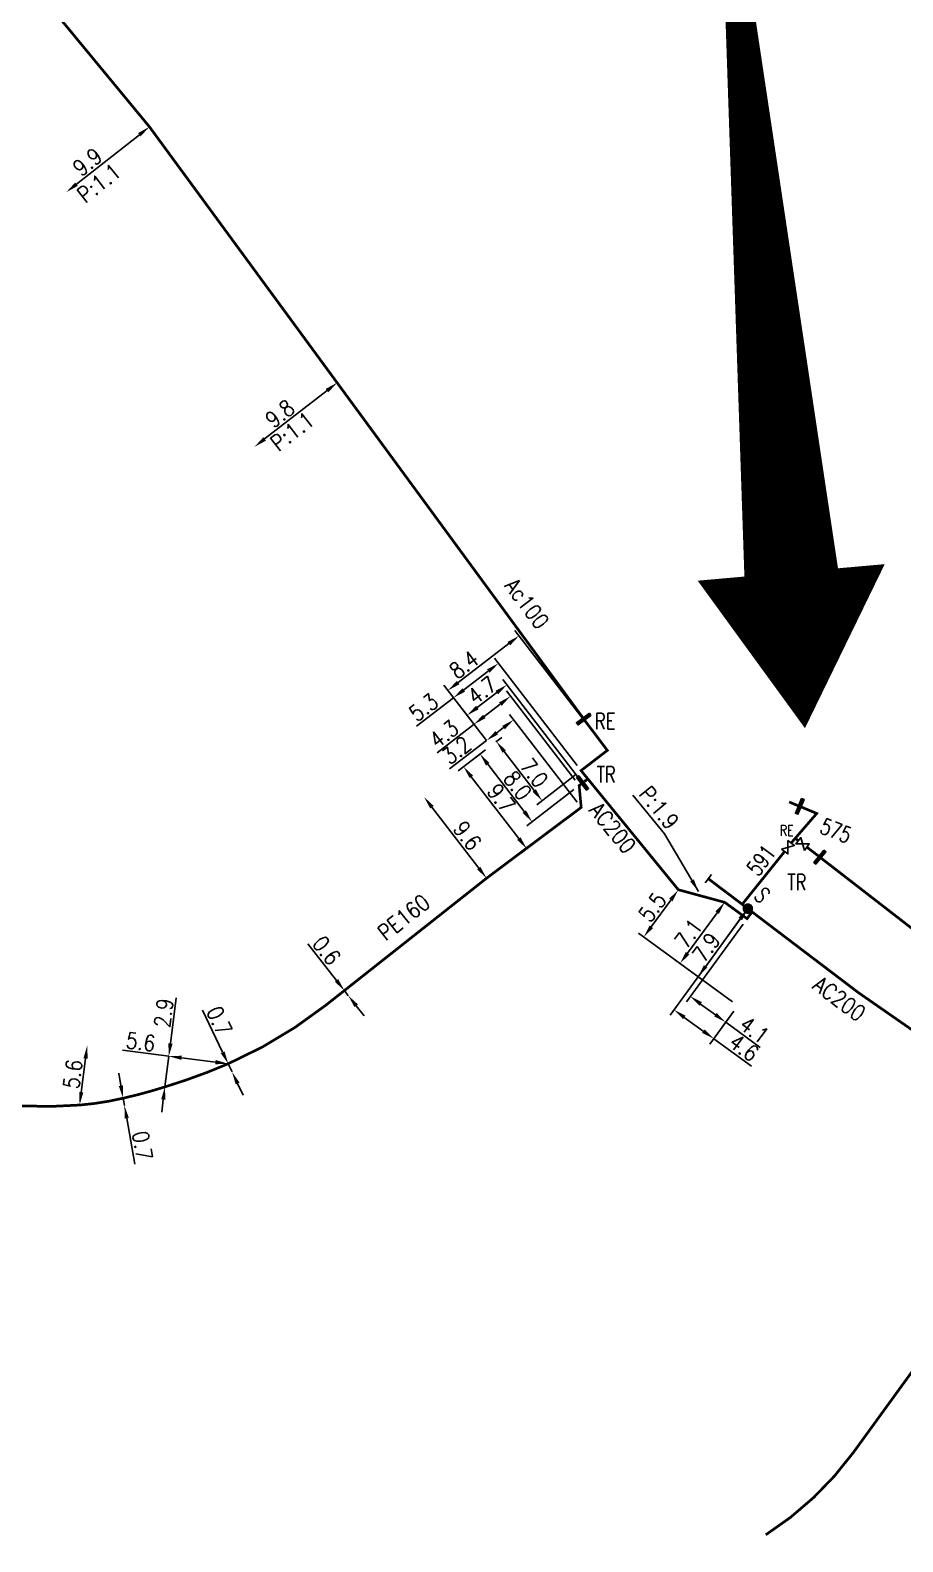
# Model space of a CAD drawing. Header units: millimetres. Extents: x 138988 to 140002, y 128990 to 130001.
# Drawn here: x 139755.8 to 139837.6, y 128999.3 to 129141 of the extents above; entities that cross this region are included whole.
import ezdxf
from ezdxf.enums import TextEntityAlignment as Align

# ---------------------------------------------------------------- set-up
doc = ezdxf.new("R2010")
doc.units = ezdxf.units.MM
doc.header["$PDMODE"] = 34
doc.linetypes.add('L_25_AP', pattern=[2000, 1000, 1000])
doc.linetypes.add('L_25_PE', pattern=[2000, 1000, 1000])
doc.layers.get('0').update_dxf_attribs({"linetype": 'CONTINUOUS'})
doc.layers.get('Defpoints').update_dxf_attribs({"linetype": 'CONTINUOUS'})
for name, color, linetype in [('L_150', 1, 'CONTINUOUS'), ('L_300', 7, 'CONTINUOUS'), ('L_340', 7, 'CONTINUOUS'), ('L_900', 7, 'CONTINUOUS')]:
    doc.layers.add(name, color=color, linetype=linetype)
doc.styles.add('G_ROMANS', font='ROMANS.SHX', dxfattribs={"width": 0.75})
doc.styles.get("Standard").update_dxf_attribs({"font": 'romans.shx', "width": 0.85})
doc.dimstyles.get("Standard").update_dxf_attribs({"dimtxt": 1.5, "dimasz": 1.2, "dimexe": 0.625, "dimexo": 0.625, "dimgap": 0.25, "dimtad": 1, "dimdec": 1, "dimzin": 0, "dimdsep": 46, "dimtxsty": 'Standard', "dimcen": -0.5, "dimadec": 0, "dimazin": 0, "dimtfac": 1, "dimtdec": 1, "dimtmove": 0, "dimatfit": 3, "dimfxl": 0, "dimtolj": 1, "dimtzin": 0, "dimarcsym": 0})

# ---------------------------------------------------------------- blocks, each defined once
blk = doc.blocks.new('*D149')
at = {"layer": 'Defpoints', "color": 0, "linetype": 'Continuous', "transparency": 16777216}
for p in [(139784.58, 129107.98), (139776.84, 129101.97), (139776.84, 129101.97)]:
    blk.add_point(p, dxfattribs=at)
at = {"layer": 'L_150', "color": 0, "linetype": 'Continuous', "lineweight": -2, "transparency": 16777216}
blk.add_line((139783.64, 129107.24), (139777.79, 129102.71), dxfattribs=at)
at = {"layer": 'L_150', "color": 0, "linetype": 'Continuous', "transparency": 16777216}
for points in [[(139783.51, 129107.4), (139783.76, 129107.08), (139784.58, 129107.98)], [(139777.67, 129102.87), (139777.91, 129102.55), (139776.84, 129101.97)]]:
    blk.add_solid(points, dxfattribs=at)
at = {"layer": 'L_150', "color": 0, "linetype": 'Continuous', "transparency": 16777216, "insert": (139779.22, 129105.08), "char_height": 1.5, "attachment_point": 5, "rotation": 37.794}
blk.add_mtext('\\A1;9.8', dxfattribs=at)
blk = doc.blocks.new('*D150')
at = {"layer": 'Defpoints', "color": 0, "linetype": 'Continuous', "transparency": 16777216}
for p in [(139767, 129131.97), (139759.22, 129125.84), (139759.22, 129125.84)]:
    blk.add_point(p, dxfattribs=at)
at = {"layer": 'L_150', "color": 0, "linetype": 'Continuous', "lineweight": -2, "transparency": 16777216}
blk.add_line((139766.06, 129131.22), (139760.17, 129126.59), dxfattribs=at)
at = {"layer": 'L_150', "color": 0, "linetype": 'Continuous', "transparency": 16777216}
for points in [[(139765.94, 129131.38), (139766.18, 129131.07), (139767, 129131.97)], [(139760.04, 129126.74), (139760.29, 129126.43), (139759.22, 129125.84)]]:
    blk.add_solid(points, dxfattribs=at)
at = {"layer": 'L_150', "color": 0, "linetype": 'Continuous', "transparency": 16777216, "insert": (139761.2, 129128.67), "char_height": 1.5, "attachment_point": 5, "rotation": 38.1904}
blk.add_mtext('\\A1;9.9', dxfattribs=at)
blk = doc.blocks.new('L_340_20')
at = {"linetype": 'Continuous'}
blk.add_hatch(color=0, dxfattribs=at).paths.add_polyline_path([(0.125, 0.75), (-0.125, 0.75), (-0.125, -0.75), (0.125, -0.75)])
at = {"color": 0, "linetype": 'Continuous'}
blk.add_lwpolyline([(-0.125, 0.75), (0.125, 0.75), (0.125, -0.75), (-0.125, -0.75)], close=True, dxfattribs=at)
at = {"color": 0, "linetype": 'Continuous', "width": 0.75}
for tag, height, flags, p in [('RE', 1.5, 8, (0, 3)), ('DEF_LEG', 1.2, 3, (0, -5)), ('DEF_COUP', 1.2, 3, (0, -7.5)), ('DEF_TYPE', 1.2, 3, (0, -10))]:
    blk.add_attdef(tag, text='', height=height, dxfattribs=dict(at, flags=flags)).set_placement(p, align=Align.MIDDLE)
blk = doc.blocks.new('L_300_11')
at = {"color": 0, "linetype": 'Continuous', "const_width": 0.497, "flags": 128}
blk.add_lwpolyline([(-0.25, 0, 1), (0.25, 0, 1)], format="xyb", close=True, dxfattribs=at)
at = {"color": 0, "linetype": 'Continuous', "style": 'G_ROMANS', "width": 0.75}
blk.add_text('S', height=1.5, dxfattribs=at).set_placement((0, 1.85), align=Align.MIDDLE)
at = {"color": 0, "linetype": 'Continuous', "width": 0.75, "flags": 3}
for tag, p in [('DEF_LEG', (0, -5)), ('DEF_COUP', (0, -7.5)), ('DEF_TYPE', (0, -10))]:
    blk.add_attdef(tag, text='', height=1.2, dxfattribs=at).set_placement(p, align=Align.MIDDLE)
blk = doc.blocks.new('L_300_03')
at = {"color": 0, "linetype": 'Continuous', "flags": 128}
blk.add_lwpolyline([(-1, 0.75), (1, -0.75), (1, 0.75), (-1, -0.75), (-1, 0.75)], dxfattribs=at)
at = {"color": 0, "linetype": 'Continuous', "width": 0.75}
blk.add_attdef('NUM', text='', height=1.5, dxfattribs=at).set_placement((0, 2.1), align=Align.MIDDLE_CENTER)
at = {"color": 0, "linetype": 'Continuous', "width": 0.75, "flags": 3}
for tag, p in [('DEF_LEG', (0, -5)), ('DEF_COUP', (0, -7.5)), ('DEF_TYPE', (0, -10))]:
    blk.add_attdef(tag, text='', height=1.2, dxfattribs=at).set_placement(p, align=Align.MIDDLE)
blk = doc.blocks.new('L_340_19')
at = {"linetype": 'Continuous'}
blk.add_hatch(color=0, dxfattribs=at).paths.add_polyline_path([(0.125, 0.75), (-0.125, 0.75), (-0.125, -0.75), (0.125, -0.75)])
at = {"color": 0, "linetype": 'Continuous'}
blk.add_lwpolyline([(-0.125, 0.75), (0.125, 0.75), (0.125, -0.75), (-0.125, -0.75)], close=True, dxfattribs=at)
at = {"color": 0, "linetype": 'Continuous', "width": 0.75}
for tag, height, flags, p in [('TR', 1.5, 8, (0, 3)), ('DEF_LEG', 1.2, 3, (0, -5)), ('DEF_COUP', 1.2, 3, (0, -7.5)), ('DEF_TYPE', 1.2, 3, (0, -10))]:
    blk.add_attdef(tag, text='', height=height, dxfattribs=dict(at, flags=flags)).set_placement(p, align=Align.MIDDLE)
blk = doc.blocks.new('*D853')
at = {"layer": 'Defpoints', "color": 0, "linetype": 'Continuous', "transparency": 16777216}
for p in [(139761.17, 129045.84), (139761.17, 129045.84), (139760.46, 129040.28)]:
    blk.add_point(p, dxfattribs=at)
at = {"layer": 'L_150', "color": 0, "linetype": 'Continuous', "lineweight": -2, "transparency": 16777216}
blk.add_line((139760.62, 129041.47), (139761.02, 129044.64), dxfattribs=at)
at = {"layer": 'L_150', "color": 0, "linetype": 'Continuous', "transparency": 16777216}
for points in [[(139760.82, 129044.67), (139761.22, 129044.62), (139761.17, 129045.84)], [(139760.42, 129041.5), (139760.81, 129041.45), (139760.46, 129040.28)]]:
    blk.add_solid(points, dxfattribs=at)
at = {"layer": 'L_150', "color": 0, "linetype": 'Continuous', "transparency": 16777216, "insert": (139759.83, 129043.18), "char_height": 1.5, "attachment_point": 5, "rotation": 82.7151}
blk.add_mtext('\\A1;5.6', dxfattribs=at)
blk = doc.blocks.new('*D855')
at = {"layer": 'Defpoints', "color": 0, "linetype": 'Continuous', "transparency": 16777216}
for p in [(139768.82, 129044.86), (139768.82, 129044.86), (139774.38, 129044.15)]:
    blk.add_point(p, dxfattribs=at)
at = {"layer": 'L_150', "color": 0, "linetype": 'Continuous', "lineweight": -2, "transparency": 16777216}
for p, q in [((139768.82, 129044.86), (139764.48, 129045.41)), ((139773.19, 129044.3), (139770.01, 129044.7))]:
    blk.add_line(p, q, dxfattribs=at)
at = {"layer": 'L_150', "color": 0, "linetype": 'Continuous', "transparency": 16777216}
for points in [[(139770.04, 129044.9), (139769.99, 129044.51), (139768.82, 129044.86)], [(139773.21, 129044.5), (139773.16, 129044.1), (139774.38, 129044.15)]]:
    blk.add_solid(points, dxfattribs=at)
at = {"layer": 'L_150', "color": 0, "linetype": 'Continuous', "transparency": 16777216, "insert": (139766.18, 129046.2), "char_height": 1.5, "attachment_point": 5, "rotation": 352.7128}
blk.add_mtext('\\A1;5.6', dxfattribs=at)
blk = doc.blocks.new('*D856')
at = {"layer": 'Defpoints', "color": 0, "linetype": 'Continuous', "transparency": 16777216}
for p in [(139774.38, 129044.15), (139774.38, 129044.15), (139774.74, 129043.38)]:
    blk.add_point(p, dxfattribs=at)
at = {"layer": 'L_150', "color": 0, "linetype": 'Continuous', "lineweight": -2, "transparency": 16777216}
for p, q in [((139773.86, 129045.23), (139771.96, 129049.17)), ((139774.74, 129043.38), (139774.38, 129044.15)), ((139775.26, 129042.3), (139775.78, 129041.22))]:
    blk.add_line(p, q, dxfattribs=at)
at = {"layer": 'L_150', "color": 0, "linetype": 'Continuous', "transparency": 16777216}
for points in [[(139774.04, 129045.31), (139773.68, 129045.14), (139774.38, 129044.15)], [(139775.44, 129042.39), (139775.08, 129042.21), (139774.74, 129043.38)]]:
    blk.add_solid(points, dxfattribs=at)
at = {"layer": 'L_150', "color": 0, "linetype": 'Continuous', "transparency": 16777216, "insert": (139773.55, 129048.17), "char_height": 1.5, "attachment_point": 5, "rotation": 295.6568}
blk.add_mtext('\\A1;0.7', dxfattribs=at)
blk = doc.blocks.new('*D857')
at = {"layer": 'Defpoints', "color": 0, "linetype": 'Continuous', "transparency": 16777216}
for p in [(139785.26, 129051.01), (139785.63, 129050.53), (139785.63, 129050.53)]:
    blk.add_point(p, dxfattribs=at)
at = {"layer": 'L_150', "color": 0, "linetype": 'Continuous', "lineweight": -2, "transparency": 16777216}
for p, q in [((139784.52, 129051.95), (139781.84, 129055.4)), ((139785.63, 129050.53), (139785.26, 129051.01)), ((139786.37, 129049.59), (139787.11, 129048.64))]:
    blk.add_line(p, q, dxfattribs=at)
at = {"layer": 'L_150', "color": 0, "linetype": 'Continuous', "transparency": 16777216}
for points in [[(139784.68, 129052.08), (139784.37, 129051.83), (139785.26, 129051.01)], [(139786.53, 129049.71), (139786.21, 129049.46), (139785.63, 129050.53)]]:
    blk.add_solid(points, dxfattribs=at)
at = {"layer": 'L_150', "color": 0, "linetype": 'Continuous', "transparency": 16777216, "insert": (139783.6, 129054.77), "char_height": 1.5, "attachment_point": 5, "rotation": 307.9287}
blk.add_mtext('\\A1;0.6', dxfattribs=at)
blk = doc.blocks.new('*D858')
at = {"layer": 'Defpoints', "color": 0, "linetype": 'Continuous', "transparency": 16777216}
for p in [(139792.73, 129069.15), (139792.73, 129069.15), (139798.58, 129061.54)]:
    blk.add_point(p, dxfattribs=at)
at = {"layer": 'L_150', "color": 0, "linetype": 'Continuous', "lineweight": -2, "transparency": 16777216}
blk.add_line((139797.85, 129062.49), (139793.46, 129068.2), dxfattribs=at)
at = {"layer": 'L_150', "color": 0, "linetype": 'Continuous', "transparency": 16777216}
for points in [[(139793.62, 129068.32), (139793.3, 129068.08), (139792.73, 129069.15)], [(139798, 129062.61), (139797.69, 129062.37), (139798.58, 129061.54)]]:
    blk.add_solid(points, dxfattribs=at)
at = {"layer": 'L_150', "color": 0, "linetype": 'Continuous', "transparency": 16777216, "insert": (139796.78, 129065.52), "char_height": 1.5, "attachment_point": 5, "rotation": 307.5574}
blk.add_mtext('\\A1;9.6', dxfattribs=at)
blk = doc.blocks.new('*D859')
at = {"layer": 'Defpoints', "color": 0, "linetype": 'Continuous', "transparency": 16777216}
for p in [(139822.98, 129057.75), (139822.11, 129049.59), (139820.98, 129048.04)]:
    blk.add_point(p, dxfattribs=at)
at = {"layer": 'L_150', "color": 0, "linetype": 'Continuous', "lineweight": -2, "transparency": 16777216}
for p, q in [((139822.61, 129057.24), (139817.3, 129049.96)), ((139818.63, 129049.75), (139820.01, 129048.75)), ((139821.74, 129049.09), (139820.61, 129047.54)), ((139820.98, 129048.04), (139824.21, 129045.68))]:
    blk.add_line(p, q, dxfattribs=at)
at = {"layer": 'L_150', "color": 0, "linetype": 'Continuous', "transparency": 16777216}
for points in [[(139818.75, 129049.92), (139818.52, 129049.59), (139817.67, 129050.46)], [(139820.13, 129048.91), (139819.89, 129048.59), (139820.98, 129048.04)]]:
    blk.add_solid(points, dxfattribs=at)
at = {"layer": 'L_150', "color": 0, "linetype": 'Continuous', "transparency": 16777216, "insert": (139823.67, 129047.32), "char_height": 1.5, "attachment_point": 5, "rotation": 323.8871}
blk.add_mtext('\\A1;4.1', dxfattribs=at)
blk = doc.blocks.new('*D860')
at = {"layer": 'Defpoints', "color": 0, "linetype": 'Continuous', "transparency": 16777216}
for p in [(139823.05, 129058.69), (139822.11, 129049.59), (139819.85, 129046.5)]:
    blk.add_point(p, dxfattribs=at)
at = {"layer": 'L_150', "color": 0, "linetype": 'Continuous', "lineweight": -2, "transparency": 16777216}
for p, q in [((139822.68, 129058.18), (139815.76, 129048.7)), ((139821.74, 129049.09), (139819.48, 129045.99)), ((139817.1, 129048.5), (139818.88, 129047.2)), ((139819.85, 129046.5), (139823.38, 129043.92))]:
    blk.add_line(p, q, dxfattribs=at)
at = {"layer": 'L_150', "color": 0, "linetype": 'Continuous', "transparency": 16777216}
for points in [[(139817.22, 129048.66), (139816.98, 129048.34), (139816.13, 129049.21)], [(139819, 129047.37), (139818.76, 129047.04), (139819.85, 129046.5)]]:
    blk.add_solid(points, dxfattribs=at)
at = {"layer": 'L_150', "color": 0, "linetype": 'Continuous', "transparency": 16777216, "insert": (139822.69, 129045.66), "char_height": 1.5, "attachment_point": 5, "rotation": 323.8871}
blk.add_mtext('\\A1;4.6', dxfattribs=at)
blk = doc.blocks.new('*D861')
at = {"layer": 'Defpoints', "color": 0, "linetype": 'Continuous', "transparency": 16777216}
for p in [(139820.88, 129059.28), (139816.7, 129053.54), (139822.11, 129049.59)]:
    blk.add_point(p, dxfattribs=at)
at = {"layer": 'L_150', "color": 0, "linetype": 'Continuous', "lineweight": -2, "transparency": 16777216}
for p, q in [((139820.17, 129058.31), (139817.4, 129054.51)), ((139821.6, 129049.96), (139816.19, 129053.91))]:
    blk.add_line(p, q, dxfattribs=at)
at = {"layer": 'L_150', "color": 0, "linetype": 'Continuous', "transparency": 16777216}
for points in [[(139820.01, 129058.43), (139820.33, 129058.19), (139820.88, 129059.28)], [(139817.24, 129054.63), (139817.56, 129054.39), (139816.7, 129053.54)]]:
    blk.add_solid(points, dxfattribs=at)
at = {"layer": 'L_150', "color": 0, "linetype": 'Continuous', "transparency": 16777216, "insert": (139817.51, 129056.35), "char_height": 1.5, "attachment_point": 5, "rotation": 53.8871}
blk.add_mtext('\\A1;7.1', dxfattribs=at)
blk = doc.blocks.new('*D862')
at = {"layer": 'Defpoints', "color": 0, "linetype": 'Continuous', "transparency": 16777216}
for p in [(139816.54, 129060.46), (139813.3, 129056.02), (139822.11, 129049.59)]:
    blk.add_point(p, dxfattribs=at)
at = {"layer": 'L_150', "color": 0, "linetype": 'Continuous', "lineweight": -2, "transparency": 16777216}
for p, q in [((139815.84, 129059.49), (139814.01, 129056.99)), ((139821.6, 129049.96), (139812.8, 129056.39))]:
    blk.add_line(p, q, dxfattribs=at)
at = {"layer": 'L_150', "color": 0, "linetype": 'Continuous', "transparency": 16777216}
for points in [[(139815.68, 129059.61), (139816, 129059.37), (139816.54, 129060.46)], [(139813.85, 129057.11), (139814.17, 129056.87), (139813.3, 129056.02)]]:
    blk.add_solid(points, dxfattribs=at)
at = {"layer": 'L_150', "color": 0, "linetype": 'Continuous', "transparency": 16777216, "insert": (139814.11, 129058.82), "char_height": 1.5, "attachment_point": 5, "rotation": 53.8871}
blk.add_mtext('\\A1;5.5', dxfattribs=at)
blk = doc.blocks.new('*D863')
at = {"layer": 'Defpoints', "color": 0, "linetype": 'Continuous', "transparency": 16777216}
for p in [(139823.05, 129058.69), (139818.39, 129052.31), (139822.11, 129049.59)]:
    blk.add_point(p, dxfattribs=at)
at = {"layer": 'L_150', "color": 0, "linetype": 'Continuous', "lineweight": -2, "transparency": 16777216}
for p, q in [((139822.34, 129057.72), (139819.1, 129053.27)), ((139821.6, 129049.96), (139817.89, 129052.67))]:
    blk.add_line(p, q, dxfattribs=at)
at = {"layer": 'L_150', "color": 0, "linetype": 'Continuous', "transparency": 16777216}
for points in [[(139822.18, 129057.84), (139822.5, 129057.6), (139823.05, 129058.69)], [(139818.94, 129053.39), (139819.26, 129053.16), (139818.39, 129052.31)]]:
    blk.add_solid(points, dxfattribs=at)
at = {"layer": 'L_150', "color": 0, "linetype": 'Continuous', "transparency": 16777216, "insert": (139819.16, 129055.05), "char_height": 1.5, "attachment_point": 5, "rotation": 53.8871}
blk.add_mtext('\\A1;7.9', dxfattribs=at)
blk = doc.blocks.new('*D864')
at = {"layer": 'Defpoints', "color": 0, "linetype": 'Continuous', "transparency": 16777216}
for p in [(139795.49, 129078.46), (139798.96, 129073.94), (139807.43, 129071.63)]:
    blk.add_point(p, dxfattribs=at)
at = {"layer": 'L_150', "color": 0, "linetype": 'Continuous', "lineweight": -2, "transparency": 16777216}
for p, q in [((139807.05, 129072.12), (139799.31, 129082.18)), ((139798.74, 129080.95), (139796.45, 129079.19)), ((139798.58, 129074.44), (139795.11, 129078.95)), ((139795.49, 129078.46), (139792.03, 129075.79))]:
    blk.add_line(p, q, dxfattribs=at)
at = {"layer": 'L_150', "color": 0, "linetype": 'Continuous', "transparency": 16777216}
for points in [[(139798.62, 129081.11), (139798.87, 129080.8), (139799.7, 129081.69)], [(139796.32, 129079.35), (139796.57, 129079.03), (139795.49, 129078.46)]]:
    blk.add_solid(points, dxfattribs=at)
at = {"layer": 'L_150', "color": 0, "linetype": 'Continuous', "transparency": 16777216, "insert": (139792.68, 129077.55), "char_height": 1.5, "attachment_point": 5, "rotation": 37.5574}
blk.add_mtext('\\A1;5.3', dxfattribs=at)
blk = doc.blocks.new('*D865')
at = {"layer": 'Defpoints', "color": 0, "linetype": 'Continuous', "transparency": 16777216}
for p in [(139798.96, 129073.94), (139799.5, 129074.36), (139807.43, 129071.63)]:
    blk.add_point(p, dxfattribs=at)
at = {"layer": 'L_150', "color": 0, "linetype": 'Continuous', "lineweight": -2, "transparency": 16777216}
for p, q in [((139799.46, 129074.33), (139800, 129074.74)), ((139803.04, 129069.76), (139800.24, 129073.41)), ((139806.94, 129071.25), (139803.28, 129068.43))]:
    blk.add_line(p, q, dxfattribs=at)
at = {"layer": 'L_150', "color": 0, "linetype": 'Continuous', "transparency": 16777216}
for points in [[(139800.39, 129073.53), (139800.08, 129073.29), (139799.5, 129074.36)], [(139803.2, 129069.88), (139802.88, 129069.64), (139803.77, 129068.81)]]:
    blk.add_solid(points, dxfattribs=at)
at = {"layer": 'L_150', "color": 0, "linetype": 'Continuous', "transparency": 16777216, "insert": (139803.03, 129071.41), "char_height": 1.5, "attachment_point": 5, "rotation": 307.5574}
blk.add_mtext('\\A1;7.0', dxfattribs=at)
blk = doc.blocks.new('*D866')
at = {"layer": 'Defpoints', "color": 0, "linetype": 'Continuous', "transparency": 16777216}
for p in [(139798.96, 129073.94), (139796.42, 129071.99), (139804.88, 129066.26)]:
    blk.add_point(p, dxfattribs=at)
at = {"layer": 'L_150', "color": 0, "linetype": 'Continuous', "lineweight": -2, "transparency": 16777216}
for p, q in [((139798.47, 129073.56), (139795.93, 129071.61)), ((139801.6, 129065.25), (139797.15, 129071.04)), ((139804.38, 129065.87), (139801.84, 129063.92))]:
    blk.add_line(p, q, dxfattribs=at)
at = {"layer": 'L_150', "color": 0, "linetype": 'Continuous', "transparency": 16777216}
for points in [[(139797.31, 129071.16), (139797, 129070.92), (139796.42, 129071.99)], [(139801.76, 129065.38), (139801.45, 129065.13), (139802.34, 129064.3)]]:
    blk.add_solid(points, dxfattribs=at)
at = {"layer": 'L_150', "color": 0, "linetype": 'Continuous', "transparency": 16777216, "insert": (139799.95, 129069.04), "char_height": 1.5, "attachment_point": 5, "rotation": 307.5574}
blk.add_mtext('\\A1;9.7', dxfattribs=at)
blk = doc.blocks.new('*D867')
at = {"layer": 'Defpoints', "color": 0, "linetype": 'Continuous', "transparency": 16777216}
for p in [(139794.96, 129079.14), (139798.96, 129073.94), (139809.89, 129073.52)]:
    blk.add_point(p, dxfattribs=at)
at = {"layer": 'L_150', "color": 0, "linetype": 'Continuous', "lineweight": -2, "transparency": 16777216}
for p, q in [((139809.51, 129074.01), (139801.24, 129084.76)), ((139800.67, 129083.53), (139795.92, 129079.88)), ((139798.58, 129074.44), (139794.58, 129079.64))]:
    blk.add_line(p, q, dxfattribs=at)
at = {"layer": 'L_150', "color": 0, "linetype": 'Continuous', "transparency": 16777216}
for points in [[(139800.55, 129083.69), (139800.79, 129083.37), (139801.62, 129084.26)], [(139795.79, 129080.03), (139796.04, 129079.72), (139794.96, 129079.14)]]:
    blk.add_solid(points, dxfattribs=at)
at = {"layer": 'L_150', "color": 0, "linetype": 'Continuous', "transparency": 16777216, "insert": (139796.46, 129081.55), "char_height": 1.5, "attachment_point": 5, "rotation": 37.5574}
blk.add_mtext('\\A1;8.4', dxfattribs=at)
blk = doc.blocks.new('*D868')
at = {"layer": 'Defpoints', "color": 0, "linetype": 'Continuous', "transparency": 16777216}
for p in [(139796.76, 129076.81), (139798.96, 129073.94), (139807.57, 129070.47)]:
    blk.add_point(p, dxfattribs=at)
at = {"layer": 'L_340', "color": 0, "linetype": 'Continuous', "lineweight": -2, "transparency": 16777216}
for p, q in [((139799.54, 129078.94), (139797.71, 129077.54)), ((139807.18, 129070.96), (139800.11, 129080.17)), ((139798.58, 129074.44), (139796.38, 129077.3))]:
    blk.add_line(p, q, dxfattribs=at)
at = {"layer": 'L_340', "color": 0, "linetype": 'Continuous', "transparency": 16777216}
for points in [[(139799.41, 129079.1), (139799.66, 129078.78), (139800.49, 129079.67)], [(139797.59, 129077.7), (139797.84, 129077.38), (139796.76, 129076.81)]]:
    blk.add_solid(points, dxfattribs=at)
at = {"layer": 'L_340', "color": 0, "linetype": 'Continuous', "transparency": 16777216, "insert": (139798.17, 129079.15), "char_height": 1.5, "attachment_point": 5, "rotation": 37.5574}
blk.add_mtext('\\A1;4.7', dxfattribs=at)
blk = doc.blocks.new('*D869')
at = {"layer": 'Defpoints', "color": 0, "linetype": 'Continuous', "transparency": 16777216}
for p in [(139797.41, 129075.97), (139798.96, 129073.94), (139807.25, 129070.22)]:
    blk.add_point(p, dxfattribs=at)
at = {"layer": 'L_150', "color": 0, "linetype": 'Continuous', "lineweight": -2, "transparency": 16777216}
for p, q in [((139806.87, 129070.72), (139800.43, 129079.09)), ((139799.86, 129077.86), (139798.36, 129076.7)), ((139798.58, 129074.44), (139797.02, 129076.47)), ((139797.41, 129075.97), (139793.94, 129073.3))]:
    blk.add_line(p, q, dxfattribs=at)
at = {"layer": 'L_150', "color": 0, "linetype": 'Continuous', "transparency": 16777216}
for points in [[(139799.74, 129078.02), (139799.99, 129077.7), (139800.81, 129078.59)], [(139798.24, 129076.86), (139798.48, 129076.54), (139797.41, 129075.97)]]:
    blk.add_solid(points, dxfattribs=at)
at = {"layer": 'L_150', "color": 0, "linetype": 'Continuous', "transparency": 16777216, "insert": (139794.59, 129075.06), "char_height": 1.5, "attachment_point": 5, "rotation": 37.5574}
blk.add_mtext('\\A1;4.3', dxfattribs=at)
blk = doc.blocks.new('*D870')
at = {"layer": 'Defpoints', "color": 0, "linetype": 'Continuous', "transparency": 16777216}
for p in [(139798.58, 129074.44), (139798.96, 129073.94), (139807.44, 129068.17)]:
    blk.add_point(p, dxfattribs=at)
at = {"layer": 'L_150', "color": 0, "linetype": 'Continuous', "lineweight": -2, "transparency": 16777216}
for p, q in [((139807.06, 129068.67), (139800.74, 129076.89)), ((139798.58, 129074.44), (139798.2, 129074.94)), ((139800.17, 129075.66), (139799.53, 129075.17)), ((139798.58, 129074.44), (139795.12, 129071.78))]:
    blk.add_line(p, q, dxfattribs=at)
at = {"layer": 'L_150', "color": 0, "linetype": 'Continuous', "transparency": 16777216}
for points in [[(139800.05, 129075.82), (139800.29, 129075.5), (139801.12, 129076.39)], [(139799.41, 129075.33), (139799.65, 129075.01), (139798.58, 129074.44)]]:
    blk.add_solid(points, dxfattribs=at)
at = {"layer": 'L_150', "color": 0, "linetype": 'Continuous', "transparency": 16777216, "insert": (139795.76, 129073.54), "char_height": 1.5, "attachment_point": 5, "rotation": 37.5574}
blk.add_mtext('\\A1;3.2', dxfattribs=at)
blk = doc.blocks.new('*D871')
at = {"layer": 'Defpoints', "color": 0, "linetype": 'Continuous', "transparency": 16777216}
for p in [(139797.96, 129073.18), (139798.96, 129073.94), (139807.25, 129070.22)]:
    blk.add_point(p, dxfattribs=at)
at = {"layer": 'L_150', "color": 0, "linetype": 'Continuous', "lineweight": -2, "transparency": 16777216}
for p, q in [((139798.47, 129073.56), (139797.47, 129072.79)), ((139802.11, 129067.78), (139798.69, 129072.22)), ((139806.75, 129069.84), (139802.34, 129066.45))]:
    blk.add_line(p, q, dxfattribs=at)
at = {"layer": 'L_150', "color": 0, "linetype": 'Continuous', "transparency": 16777216}
for points in [[(139798.85, 129072.35), (139798.53, 129072.1), (139797.96, 129073.18)], [(139802.27, 129067.91), (139801.95, 129067.66), (139802.84, 129066.83)]]:
    blk.add_solid(points, dxfattribs=at)
at = {"layer": 'L_150', "color": 0, "linetype": 'Continuous', "transparency": 16777216, "insert": (139801.49, 129070.23), "char_height": 1.5, "attachment_point": 5, "rotation": 307.5574}
blk.add_mtext('\\A1;8.0', dxfattribs=at)
blk = doc.blocks.new('L_340_07')
at = {"color": 0, "linetype": 'Continuous', "const_width": 0.25, "flags": 128}
blk.add_lwpolyline([(0, 0), (1.25, 0)], dxfattribs=at)
at = {"color": 0, "linetype": 'Continuous', "flags": 128}
blk.add_lwpolyline([(1.25, -0.5), (1.25, 0.5)], dxfattribs=at)
at = {"color": 0, "linetype": 'Continuous', "style": 'G_ROMANS', "width": 0.75, "flags": 3}
for tag, p in [('DEF_LEG', (0.72, -3.47)), ('DEF_COUP', (0.72, -5.97)), ('DEF_TYPE', (0.72, -8.47))]:
    blk.add_attdef(tag, text='', height=1.2, dxfattribs=at).set_placement(p, align=Align.MIDDLE)
blk = doc.blocks.new('*D872')
at = {"layer": 'Defpoints', "color": 0, "linetype": 'Continuous', "transparency": 16777216}
for p in [(139768.82, 129044.86), (139768.82, 129044.86), (139768.45, 129041.98)]:
    blk.add_point(p, dxfattribs=at)
at = {"layer": 'L_150', "color": 0, "linetype": 'Continuous', "lineweight": -2, "transparency": 16777216}
for p, q in [((139768.97, 129046.05), (139769.52, 129050.32)), ((139768.45, 129041.98), (139768.82, 129044.86)), ((139768.3, 129040.79), (139768.15, 129039.6))]:
    blk.add_line(p, q, dxfattribs=at)
at = {"layer": 'L_150', "color": 0, "linetype": 'Continuous', "transparency": 16777216}
for points in [[(139768.77, 129046.07), (139769.17, 129046.02), (139768.82, 129044.86)], [(139768.1, 129040.82), (139768.5, 129040.76), (139768.45, 129041.98)]]:
    blk.add_solid(points, dxfattribs=at)
at = {"layer": 'L_150', "color": 0, "linetype": 'Continuous', "transparency": 16777216, "insert": (139768.33, 129048.91), "char_height": 1.5, "attachment_point": 5, "rotation": 82.7158}
blk.add_mtext('\\A1;2.9', dxfattribs=at)
blk = doc.blocks.new('*D873')
at = {"layer": 'Defpoints', "color": 0, "linetype": 'Continuous', "transparency": 16777216}
for p in [(139764.54, 129040.92), (139764.66, 129040.23), (139764.66, 129040.23)]:
    blk.add_point(p, dxfattribs=at)
at = {"layer": 'L_150', "color": 0, "linetype": 'Continuous', "lineweight": -2, "transparency": 16777216}
for p, q in [((139764.33, 129042.1), (139764.12, 129043.28)), ((139764.54, 129040.92), (139764.66, 129040.23)), ((139764.88, 129039.05), (139765.64, 129034.74))]:
    blk.add_line(p, q, dxfattribs=at)
at = {"layer": 'L_150', "color": 0, "linetype": 'Continuous', "transparency": 16777216}
for points in [[(139764.53, 129042.13), (139764.13, 129042.06), (139764.54, 129040.92)], [(139765.07, 129039.08), (139764.68, 129039.01), (139764.66, 129040.23)]]:
    blk.add_solid(points, dxfattribs=at)
at = {"layer": 'L_150', "color": 0, "linetype": 'Continuous', "transparency": 16777216, "insert": (139766.35, 129036.48), "char_height": 1.5, "attachment_point": 5, "rotation": 280.1374}
blk.add_mtext('\\A1;0.7', dxfattribs=at)

msp = doc.modelspace()

# ---------------------------------------------------------------- linework, layer by layer
at = {"layer": 'L_150', "linetype": 'L_25_AP', "const_width": 0.25, "flags": 128}
msp.add_lwpolyline([(139656.63, 129259.06), (139658.11, 129257.49), (139672.27, 129242.53), (139692.55, 129220.34), (139694.31, 129218.42), (139714.85, 129195.57), (139714.85, 129195.57), (139714.85, 129195.57), (139716.06, 129193.82), (139716.74, 129192.83), (139725.05, 129180.15), (139728.02, 129176.39, 0.414214), (139728.37, 129176.35), (139730.41, 129177.96, -0.414214), (139730.76, 129177.91), (139732.34, 129175.91), (139732.34, 129175.91), (139740.06, 129164.63), (139767, 129131.97), (139784.58, 129107.98), (139807.61, 129076.56)], format="xyb", dxfattribs=at)
at = {"layer": 'L_150', "linetype": 'L_25_PE', "const_width": 0.25, "flags": 128}
msp.add_lwpolyline([(139552.99, 128999.47), (139553, 128999.57), (139553.9, 129004.57), (139559.46, 129008.79), (139559.62, 129010.38), (139560.45, 129020.23), (139560.99, 129026.73), (139561.82, 129031.6), (139562.42, 129036.53), (139563.23, 129043.2), (139563.9, 129044.8), (139566.96, 129057.42), (139572.99, 129065.52), (139578.43, 129069.38), (139583.99, 129074.09), (139587.8, 129077.49), (139593.07, 129081.13), (139600.93, 129087.3), (139606.06, 129091.32), (139606.06, 129091.32), (139610.42, 129094.65), (139619.22, 129101.37), (139639.5, 129117.16), (139639.5, 129117.16, 0.069003), (139642.81, 129121.12), (139642.81, 129121.12), (139642.81, 129121.12), (139642.81, 129121.12, 0.057214), (139643.58, 129123.3), (139643.58, 129123.3), (139643.58, 129123.3, 0.055423), (139643.99, 129127.99), (139643.99, 129127.99), (139643.5, 129128.62), (139650.12, 129133.79, 0.136555), (139651.9, 129132.19), (139651.9, 129132.19), (139651.9, 129132.19), (139651.9, 129132.19), (139653.68, 129131.75), (139653.68, 129131.75, 0.138632), (139657.22, 129132.12), (139658.26, 129132.53), (139662.6, 129134.27), (139662.6, 129134.27, -0.080552), (139666.33, 129135.25), (139666.33, 129135.25), (139666.33, 129135.25, -0.156893), (139673.72, 129134.14), (139675.14, 129133.43), (139675.14, 129133.43, -0.108008), (139679.03, 129130.08), (139680.63, 129127.96), (139685.09, 129122.03), (139694.5, 129109.84), (139703.81, 129097.97), (139708.65, 129091.71), (139712.99, 129085.97), (139714.19, 129084.38, -0.067584), (139720.8, 129072.66), (139721.61, 129070.62), (139727.37, 129056.13), (139727.56, 129055.66, 0.05811), (139731.16, 129049.22), (139731.16, 129049.22), (139731.16, 129049.22, 0.08868), (139738.99, 129043.18), (139738.99, 129043.18), (139738.99, 129043.18, 0.072211), (139745.24, 129041.34), (139745.24, 129041.34), (139752.5, 129040.42), (139752.5, 129040.42, 0.049638), (139760.46, 129040.28), (139760.46, 129040.28), (139760.46, 129040.28, 0.038327), (139764.54, 129040.92, 0.02165), (139768.45, 129041.98, 0.027967), (139774.38, 129044.15), (139774.38, 129044.15), (139774.38, 129044.15, 0.063294), (139783.5, 129049.62), (139785.26, 129051.01), (139798.58, 129061.54), (139804.88, 129066.26), (139807.44, 129068.17), (139807.27, 129070.04), (139807.25, 129070.22), (139807.57, 129070.47)], format="xyb", dxfattribs=at)
msp.add_lwpolyline([(139829.89, 129063.44), (139847.76, 129049.59), (139850.83, 129049.28), (139854, 129049.25), (139856.04, 129049.44), (139857.88, 129050.35), (139859.51, 129051.84), (139862.48, 129055.57), (139863.89, 129059.57), (139864.65, 129063.06), (139864.94, 129066.06), (139864.32, 129076.43), (139864.17, 129079.48), (139864.15, 129079.9)], dxfattribs=at)
at = {"layer": 'L_150', "linetype": 'L_25_AP', "const_width": 0.25, "flags": 128}
for points in [[(139807.75, 129076.36), (139809.89, 129073.52), (139807.43, 129071.63), (139808.06, 129070.85), (139816.54, 129060.46), (139820.88, 129059.28), (139822.98, 129057.75), (139823.45, 129058.38)], [(139807.66, 129070.54), (139808.06, 129070.85)], [(139827.79, 129068.32), (139826.92, 129068.69)], [(139827.11, 129064.84), (139827.11, 129064.84), (139829.5, 129067.61), (139828.02, 129068.23)], [(139827.45, 129065.32), (139827.78, 129065.05)], [(139822.52, 129059.09), (139826.5, 129064.05)], [(139829.69, 129063.6), (139828.58, 129064.45)]]:
    msp.add_lwpolyline(points, dxfattribs=at)
at = {"layer": 'L_150', "linetype": 'L_25_AP', "flags": 128}
msp.add_lwpolyline([(139900.73, 129000, 0.25, 0.25, 0), (139881.48, 129014.86, 0.25, 0.25, 0), (139862.41, 129029.4, 0.25, 0.25, 0), (139852.24, 129037.16, 0.25, 0.25, 0), (139843.8, 129043.59, 0.25, 0.25, 0), (139833.4, 129050.82, 0.25, 0.25, 0), (139833.4, 129050.82, 0.25, 0.25, 0), (139833.4, 129050.82, 0.25, 0.25, 0), (139823.45, 129058.38, 0.25, 0.25, 0), (139823.05, 129058.69, 0.25, 0.25, 0), (139820.82, 129060.38, 0.25, 0.25, 0), (139820.34, 129060.74, 0, 0, 0)], format="xyseb", dxfattribs=at)
at = {"layer": 'L_150', "linetype": 'L_25_PE', "const_width": 0.25}
msp.add_lwpolyline([(139850.89, 129037.4), (139850.67, 129037.1, -0.30047), (139850.78, 129032.32), (139832.93, 129007.71, -0.09354), (139824.73, 129000)], format="xyb", dxfattribs=at)
at = {"layer": 'L_900', "linetype": 'Continuous', "flags": 128}
msp.add_lwpolyline([(139821.3, 129153.61, 1.47, 8.8, 0), (139827.11, 129090.2, 8.8, 0, 0), (139828.4, 129075.6, 0, 17.59, 0), (139827.11, 129090.2, 17.59, 17.59, 0)], format="xyseb", dxfattribs=at)

# ---------------------------------------------------------------- block references
at = {"layer": 'L_300'}
ref = msp.add_blockref('L_300_03', (139828.18, 129064.75), dxfattribs=dict(at, xscale=0.5, yscale=0.5, zscale=0.5, rotation=142.9996053682552))
ref.add_attrib('NUM', '575', dxfattribs={"layer": '0', "color": 0, "linetype": 'Continuous', "height": 1.5, "rotation": 338.6898, "width": 0.75}).set_placement((139831.3, 129065.99), align=Align.MIDDLE_CENTER)
ref = msp.add_blockref('L_300_03', (139826.81, 129064.44), dxfattribs=dict(at, xscale=0.5, yscale=0.5, zscale=0.5, rotation=52.99960537117434))
ref.add_attrib('NUM', '591', dxfattribs={"layer": '0', "color": 0, "linetype": 'Continuous', "height": 1.5, "rotation": 52.9996, "width": 0.75}).set_placement((139824.3, 129063.22), align=Align.MIDDLE_CENTER)
at = {"layer": 'L_300', "rotation": 313.0551101926635}
msp.add_blockref('L_300_11', (139823.05, 129058.69), dxfattribs=at)
at = {"layer": 'L_340'}
ref = msp.add_blockref('L_340_20', (139807.68, 129076.46), dxfattribs=dict(at, rotation=306.2368999759429))
ref.add_attrib('RE', 'RE', dxfattribs={"layer": '0', "color": 0, "linetype": 'Continuous', "height": 1.5, "width": 0.75, "flags": 8}).set_placement((139809.69, 129076.26), align=Align.MIDDLE)
ref = msp.add_blockref('L_340_19', (139807.57, 129070.47), dxfattribs=dict(at, rotation=37.5573999398265))
ref.add_attrib('TR', 'TR', dxfattribs={"layer": '0', "color": 0, "linetype": 'Continuous', "height": 1.5, "width": 0.75, "flags": 8}).set_placement((139809.78, 129071.26), align=Align.MIDDLE)
ref = msp.add_blockref('L_340_20', (139827.91, 129068.28), dxfattribs=dict(at, rotation=337.2269996358061))
ref.add_attrib('RE', 'RE', dxfattribs={"layer": '0', "color": 0, "linetype": 'Continuous', "height": 1, "width": 0.75, "flags": 8}).set_placement((139826.69, 129066.02), align=Align.MIDDLE)
ref = msp.add_blockref('L_340_19', (139829.79, 129063.52), dxfattribs=dict(at, rotation=320.4048450497894))
ref.add_attrib('TR', 'TR', dxfattribs={"layer": '0', "color": 0, "linetype": 'Continuous', "height": 1.5, "width": 0.75, "flags": 8}).set_placement((139827.65, 129061.16), align=Align.MIDDLE)
at = {"layer": 'L_340', "rotation": 142.6822583763338}
msp.add_blockref('L_340_07', (139820.34, 129060.74), dxfattribs=at)

# ---------------------------------------------------------------- texts
at = {"layer": 'L_150', "linetype": 'Continuous', "width": 0.85}
for s, rotation, p in [('Ac100', 307.036, (139800.18, 129088.92)), ('AC200', 323.1462, (139829.01, 129051.26))]:
    msp.add_text(s, height=1.5, rotation=rotation, dxfattribs=at).set_placement(p)
for s, rotation, p in [('AC200', 309.2212, (139810.39, 129066.26)), ('PE160', 38.3403, (139790.82, 129057.87))]:
    msp.add_text(s, height=1.5, rotation=rotation, dxfattribs=at).set_placement(p, align=Align.MIDDLE)
at = {"layer": 'L_150', "linetype": 'Continuous', "char_height": 1.5}
for s, insert, attachment_point, rotation in [('P:1.1', (139764.48, 129127.48), 9, 38.1904), ('P:1.1', (139782.59, 129104.19), 9, 37.794), ('\\A1;P:1.9', (139813.34, 129069.87), 4, 309.2212)]:
    msp.add_mtext(s, dxfattribs=dict(at, insert=insert, attachment_point=attachment_point, rotation=rotation))

# ---------------------------------------------------------------- dimensions: what is measured, and where the dimension line sits
at = {"layer": 'L_150', "linetype": 'Continuous'}
for base, p1, p2, angle, picture, middle in [((139759.22, 129125.84), (139767, 129131.97), (139759.22, 129125.84), 38.1904, '*D150', (139761.82, 129127.89)), ((139776.84, 129101.97), (139784.58, 129107.98), (139776.84, 129101.97), 37.794, '*D149', (139779.83, 129104.29)), ((139794.96, 129079.14), (139809.89, 129073.52), (139798.96, 129073.94), 37.5574, '*D867', (139797.07, 129080.76)), ((139795.49, 129078.46), (139807.43, 129071.63), (139798.96, 129073.94), 37.5574, '*D864', (139793.29, 129076.76)), ((139797.41, 129075.97), (139807.25, 129070.22), (139798.96, 129073.94), 37.5574, '*D869', (139795.2, 129074.27)), ((139798.58, 129074.44), (139807.44, 129068.17), (139798.96, 129073.94), 37.5574, '*D870', (139796.37, 129072.74)), ((139799.5, 129074.36), (139807.43, 129071.63), (139798.96, 129073.94), 307.5574, '*D865', (139802.24, 129070.81)), ((139796.42, 129071.99), (139804.88, 129066.26), (139798.96, 129073.94), 307.5574, '*D866', (139799.16, 129068.43)), ((139797.96, 129073.18), (139807.25, 129070.22), (139798.96, 129073.94), 307.5574, '*D871', (139800.7, 129069.62)), ((139792.73, 129069.15), (139798.58, 129061.54), (139792.73, 129069.15), 307.5574, '*D858', (139795.99, 129064.91)), ((139813.3, 129056.02), (139816.54, 129060.46), (139822.11, 129049.59), 53.8871, '*D862', (139814.92, 129058.24)), ((139816.7, 129053.54), (139820.88, 129059.28), (139822.11, 129049.59), 53.8871, '*D861', (139818.31, 129055.76)), ((139819.85, 129046.5), (139823.05, 129058.69), (139822.11, 129049.59), 143.8871, '*D860', (139822.1, 129044.85)), ((139820.98, 129048.04), (139822.98, 129057.75), (139822.11, 129049.59), 143.8871, '*D859', (139823.08, 129046.51)), ((139818.39, 129052.31), (139823.05, 129058.69), (139822.11, 129049.59), 53.8871, '*D863', (139819.97, 129054.46)), ((139785.63, 129050.53), (139785.26, 129051.01), (139785.63, 129050.53), 127.9287, '*D857', (139782.81, 129054.15)), ((139768.82, 129044.86), (139768.45, 129041.98), (139768.82, 129044.86), 262.7158, '*D872', (139769.32, 129048.78)), ((139768.82, 129044.86), (139774.38, 129044.15), (139768.82, 129044.86), 352.7128, '*D855', (139766.06, 129045.21)), ((139761.17, 129045.84), (139760.46, 129040.28), (139761.17, 129045.84), 262.7151, '*D853', (139760.82, 129043.06)), ((139764.66, 129040.23), (139764.54, 129040.92), (139764.66, 129040.23), 100.1374, '*D873', (139765.37, 129036.3))]:
    dim = msp.add_linear_dim(base=base, p1=p1, p2=p2, angle=angle, dimstyle='Standard', dxfattribs=at)
    dim.commit()
    dim.dimension.update_dxf_attribs({"geometry": picture, "text_midpoint": middle, "dimtype": 160})
dim = msp.add_linear_dim(base=(139774.38, 129044.15), p1=(139774.74, 129043.38), p2=(139774.38, 129044.15), angle=295.6568, text='0.7', dimstyle='Standard', dxfattribs=at)
dim.commit()
dim.dimension.update_dxf_attribs({"geometry": '*D856', "text_midpoint": (139772.65, 129047.74), "dimtype": 160})
at = {"layer": 'L_340', "linetype": 'Continuous'}
dim = msp.add_linear_dim(base=(139796.76, 129076.81), p1=(139807.57, 129070.47), p2=(139798.96, 129073.94), angle=37.5574, dimstyle='Standard', dxfattribs=at)
dim.commit()
dim.dimension.update_dxf_attribs({"geometry": '*D868', "text_midpoint": (139798.78, 129078.36), "dimtype": 160})

# ---------------------------------------------------------------- leaders
at = {"layer": 'L_150', "linetype": 'Continuous', "annotation_type": 0, "has_hookline": 1, "hookline_direction": 1, "text_width": 4.43, "horizontal_direction": (0.632317, -0.77471, 0)}
msp.add_leader([(139818.43, 129060.3), (139815.24, 129065.69)], dimstyle='Standard', dxfattribs=at)

doc.saveas('drawing.dxf')
